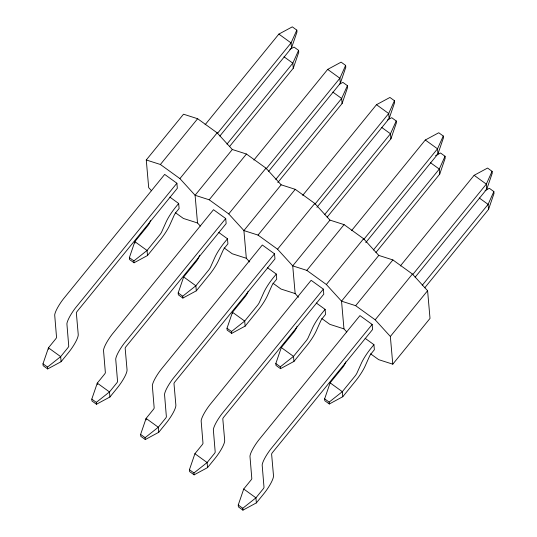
<?xml version="1.0" encoding="UTF-8"?>
<svg xmlns="http://www.w3.org/2000/svg" width="537" height="537" viewBox="0 0 537 537"><rect width="100%" height="100%" fill="white"/><g stroke="black" fill="none" stroke-linecap="round" stroke-linejoin="round"><path stroke-width="0.81" d="M42.987 363.811L48.458 347.815L55.767 338.813A1.551 0.342 -54.1 0 0 56.546 337.377L54.693 314.95A17.063 3.793 -54.1 0 1 63.265 299.082L164.684 174.404L176.888 183.231L177.331 188.292L77.274 311.259A1.584 0.349 -54.1 0 0 76.348 312.964L78.234 334.477A17.03 3.786 -54.1 0 1 68.293 352.869L61.104 361.696L47.665 368.946L43.148 365.684L42.987 363.811L47.498 367.073L47.665 368.946M169.846 197.099L178.66 203.476L179.103 208.537L175.921 212.457A3.88 0.859 -54.1 0 0 174.23 215.136L169.679 225.285A19.352 4.303 -54.1 0 1 161.241 238.623L147.5 255.531L134.055 262.781L129.538 259.512L129.377 257.639L134.854 241.643L147.561 226.023A3.893 0.866 -54.1 0 0 149.568 222.848L150.555 220.66M91.8 399.112L97.278 383.116L104.587 374.114A1.551 0.342 -54.1 0 0 105.366 372.678L103.507 350.245A17.063 3.793 -54.1 0 1 112.079 334.383L213.504 209.705L225.708 218.532L226.151 223.593L126.088 346.553A1.584 0.349 -54.1 0 0 125.168 348.265L127.047 369.778A17.03 3.786 -54.1 0 1 117.106 388.164L109.924 396.997L96.479 404.247L91.961 400.985L91.8 399.112L96.318 402.374L96.479 404.247M218.66 232.4L227.473 238.777L227.916 243.838L224.735 247.758A3.88 0.859 -54.1 0 0 223.043 250.43L218.499 260.579A19.352 4.303 -54.1 0 1 210.054 273.924L196.314 290.832L182.875 298.082L178.358 294.813L178.19 292.94L183.667 276.944L196.381 261.324A3.893 0.866 -54.1 0 0 198.388 258.149L199.697 255.229M140.613 434.413L146.091 418.417L153.401 409.416A1.551 0.342 -54.1 0 0 154.179 407.972L152.327 385.546A17.063 3.793 -54.1 0 1 160.899 369.684L262.318 245.006L274.521 253.833L274.964 258.894L174.908 381.854A1.584 0.349 -54.1 0 0 173.981 383.566L175.868 405.073A17.03 3.786 -54.1 0 1 165.926 423.465L158.737 432.298L145.299 439.548L140.781 436.286L140.613 434.413L145.131 437.675L145.299 439.548M219.841 136.056L291.504 47.988L296.981 31.992L296.813 30.119L292.303 26.85L278.857 34.099L205.087 124.759M229.514 146.581L293.276 68.226L298.753 52.23L298.585 50.357L294.068 47.095L289.826 49.384M267.48 267.701L276.293 274.071L276.736 279.133L273.548 283.059A3.88 0.859 -54.1 0 0 271.856 285.731L267.312 295.88A19.352 4.303 -54.1 0 1 258.874 309.225L245.134 326.134L231.689 333.383L227.171 330.114L227.01 328.241L232.487 312.245L245.194 296.625A3.893 0.866 -54.1 0 0 247.201 293.45L248.188 291.262M189.433 469.714L194.911 453.711L202.221 444.717A1.551 0.342 -54.1 0 0 202.993 443.273L201.14 420.847A17.063 3.793 -54.1 0 1 209.712 404.985L311.131 280.307L323.341 289.134L323.777 294.195L223.721 417.155A1.584 0.349 -54.1 0 0 222.801 418.867L224.681 440.374A17.03 3.786 -54.1 0 1 214.74 458.766L207.557 467.599L194.112 474.849L189.595 471.587L189.433 469.714L193.951 472.976L194.112 474.849M268.654 171.357L340.324 83.289L345.794 67.286L345.633 65.413L341.116 62.151L327.677 69.401L253.9 160.06M277.804 182.533L342.089 103.527L347.567 87.531L347.405 85.658L342.888 82.389L339.35 84.302M316.293 303.002L325.107 309.372L325.55 314.434L322.368 318.36A3.88 0.859 -54.1 0 0 320.676 321.032L316.132 331.181A19.352 4.303 -54.1 0 1 307.688 344.526L293.947 361.435L280.509 368.684L275.991 365.415L275.823 363.542L281.301 347.546L294.014 331.926A3.893 0.866 -54.1 0 0 296.021 328.751L297.001 326.556M238.247 505.008L243.724 489.012L251.034 480.018A1.551 0.342 -54.1 0 0 251.813 478.574L249.96 456.148A17.063 3.793 -54.1 0 1 258.532 440.286L359.951 315.608L372.154 324.435L372.597 329.496L272.541 452.456A1.584 0.349 -54.1 0 0 271.615 454.161L273.494 475.675A17.03 3.786 -54.1 0 1 263.56 494.067L256.371 502.901L242.932 510.15L238.415 506.881L238.247 505.008L242.764 508.277L242.932 510.15M316.944 207.302L389.137 118.583L394.614 102.587L394.447 100.714L389.929 97.452L376.491 104.702L302.72 195.361M327.147 217.183L390.909 138.828L396.387 122.832L396.219 120.959L391.701 117.69L387.459 119.979M365.113 338.303L373.927 344.673L374.37 349.735L371.181 353.661A3.88 0.859 -54.1 0 0 369.49 356.333L364.945 366.482A19.352 4.303 -54.1 0 1 356.508 379.82L342.767 396.729L329.322 403.985L324.804 400.716L324.643 398.843L330.114 382.847L342.828 367.227A3.893 0.866 -54.1 0 0 344.835 364.052L345.815 361.857M365.764 242.603L437.95 153.884L443.428 137.888L443.267 136.015L438.749 132.753L425.304 140.003L351.534 230.662M375.96 252.484L439.722 174.129L445.2 158.133L445.039 156.26L440.521 152.991L435.567 155.663M415.108 277.253L486.77 189.185L492.248 173.189L492.08 171.316L487.562 168.054L474.124 175.304L400.347 265.963M424.78 287.785L488.542 209.43L494.013 193.434L493.852 191.561L489.335 188.292L485.092 190.581M296.813 30.119L291.061 42.926L217.29 133.585M298.585 50.357L292.833 63.165L226.963 144.111M345.633 65.413L339.881 78.227L266.104 168.887M347.405 85.658L341.646 98.466L275.783 179.412M394.447 100.714L388.694 113.529L314.924 204.188M396.219 120.959L390.466 133.767L324.596 214.713M443.267 136.015L437.507 148.823L363.737 239.482M445.039 156.26L439.279 169.068L373.416 250.014M492.08 171.316L486.327 184.124L412.557 274.783M493.852 191.561L488.099 204.369L422.23 285.315M151.508 190.756L148.695 187.675L146.272 159.972L183.513 114.206L197.629 118.724L217.149 132.847L232.326 149.508L246.443 154.025L265.969 168.148L281.146 184.809L295.256 189.326L314.783 203.442L329.96 220.11L344.076 224.627L363.603 238.743L378.78 255.411L392.889 259.928L412.416 274.045L427.593 290.712L430.016 318.407L392.782 364.173L378.666 359.656L370.584 353.816M146.272 159.972L160.388 164.49L197.629 118.724M392.782 364.173L390.352 336.471L375.182 319.81L355.655 305.687L341.539 301.17L326.362 284.509L306.835 270.386L292.725 265.869L277.548 249.208L258.022 235.085L243.905 230.568L228.728 213.907L209.202 199.791L195.092 195.273L179.915 178.606L217.149 132.847M176.888 183.231L75.469 307.909A17.063 3.793 -54.1 0 0 66.897 323.771L68.749 346.197A1.551 0.342 -54.1 0 1 67.971 347.64L60.661 356.635L47.498 367.073M178.66 203.476L175.68 207.134A19.339 4.296 -54.1 0 0 165.705 222.909L161.778 231.675A3.893 0.866 -54.1 0 1 159.764 234.85L147.057 250.47L133.894 260.908L134.055 262.781M232.326 149.508L195.092 195.273L197.515 222.969L200.321 226.057M209.202 199.791L246.443 154.025M228.728 213.907L265.969 168.148M225.708 218.532L124.289 343.21A17.063 3.793 -54.1 0 0 115.71 359.072L117.569 381.498A1.551 0.342 -54.1 0 1 116.791 382.941L109.481 391.936L96.318 402.374M227.473 238.777L224.5 242.435A19.339 4.296 -54.1 0 0 214.518 258.203L210.591 266.976A3.893 0.866 -54.1 0 1 208.584 270.151L195.871 285.771L182.708 296.209L182.875 298.082M281.146 184.809L243.905 230.568L246.329 258.27L249.705 261.975M258.022 235.085L295.256 189.326M277.548 249.208L314.783 203.442M274.521 253.833L173.102 378.511A17.063 3.793 -54.1 0 0 164.53 394.373L166.383 416.799A1.551 0.342 -54.1 0 1 165.604 418.242L158.294 427.237L145.131 437.675M276.293 274.071L273.313 277.736A19.339 4.296 -54.1 0 0 263.338 293.504L259.405 302.277A3.893 0.866 -54.1 0 1 257.398 305.452L244.691 321.072L231.528 331.51L231.689 333.383M329.96 220.11L292.725 265.869L295.149 293.571L298.518 297.276M306.835 270.386L344.076 224.627M326.362 284.509L363.603 238.743M323.341 289.134L221.915 413.805A17.063 3.793 -54.1 0 0 213.343 429.674L215.203 452.1A1.551 0.342 -54.1 0 1 214.424 453.537L207.114 462.538L193.951 472.976M325.107 309.372L322.133 313.037A19.339 4.296 -54.1 0 0 312.151 328.805L308.225 337.578A3.893 0.866 -54.1 0 1 306.218 340.753L293.504 356.373L280.341 366.811L280.509 368.684M378.78 255.411L341.539 301.17L343.962 328.872L346.774 331.96M355.655 305.687L392.889 259.928M375.182 319.81L412.416 274.045M372.154 324.435L270.735 449.107A17.063 3.793 -54.1 0 0 262.163 464.975L264.016 487.401A1.551 0.342 -54.1 0 1 263.237 488.838L255.927 497.839L242.764 508.277M373.927 344.673L370.946 348.338A19.339 4.296 -54.1 0 0 360.965 364.106L357.038 372.879A3.893 0.866 -54.1 0 1 355.031 376.054L342.324 391.674L329.161 402.112L329.322 403.985M390.352 336.471L427.593 290.712M197.515 222.969L183.399 218.452L175.324 212.612M246.329 258.27L232.219 253.753L224.137 247.913M295.149 293.571L281.032 289.054L272.95 283.214M343.962 328.872L329.852 324.355L321.77 318.515M278.857 34.099L291.061 42.926L291.504 47.988M327.677 69.401L339.881 78.227L340.324 83.289M376.491 104.702L388.694 113.529L389.137 118.583M425.304 140.003L437.507 148.823L437.95 153.884M474.124 175.304L486.327 184.124L486.77 189.185M284.019 56.794L292.833 63.165L293.276 68.226M332.833 92.096L341.646 98.466L342.089 103.527M381.653 127.397L390.466 133.767L390.909 138.828M430.466 162.698L439.279 169.068L439.722 174.129M479.286 197.992L488.099 204.369L488.542 209.43M160.388 164.49L179.915 178.606M183.667 276.944L195.871 285.771L196.314 290.832M281.301 347.546L293.504 356.373L293.947 361.435M330.114 382.847L342.324 391.674L342.767 396.729M129.377 257.639L133.894 260.908M178.19 292.94L182.708 296.209M227.01 328.241L231.528 331.51M275.823 363.542L280.341 366.811M324.643 398.843L329.161 402.112M194.911 453.711L207.114 462.538L207.557 467.599M243.724 489.012L255.927 497.839L256.371 502.901M245.134 326.134L244.691 321.072L232.487 312.245L232.608 313.689M147.5 255.531L147.057 250.47L134.854 241.643L134.982 243.093M158.737 432.298L158.294 427.237L146.091 418.417L146.218 419.86M109.924 396.997L109.481 391.936L97.278 383.116L97.405 384.559M61.104 361.696L60.661 356.635L48.458 347.815L48.585 349.258"/></g></svg>
